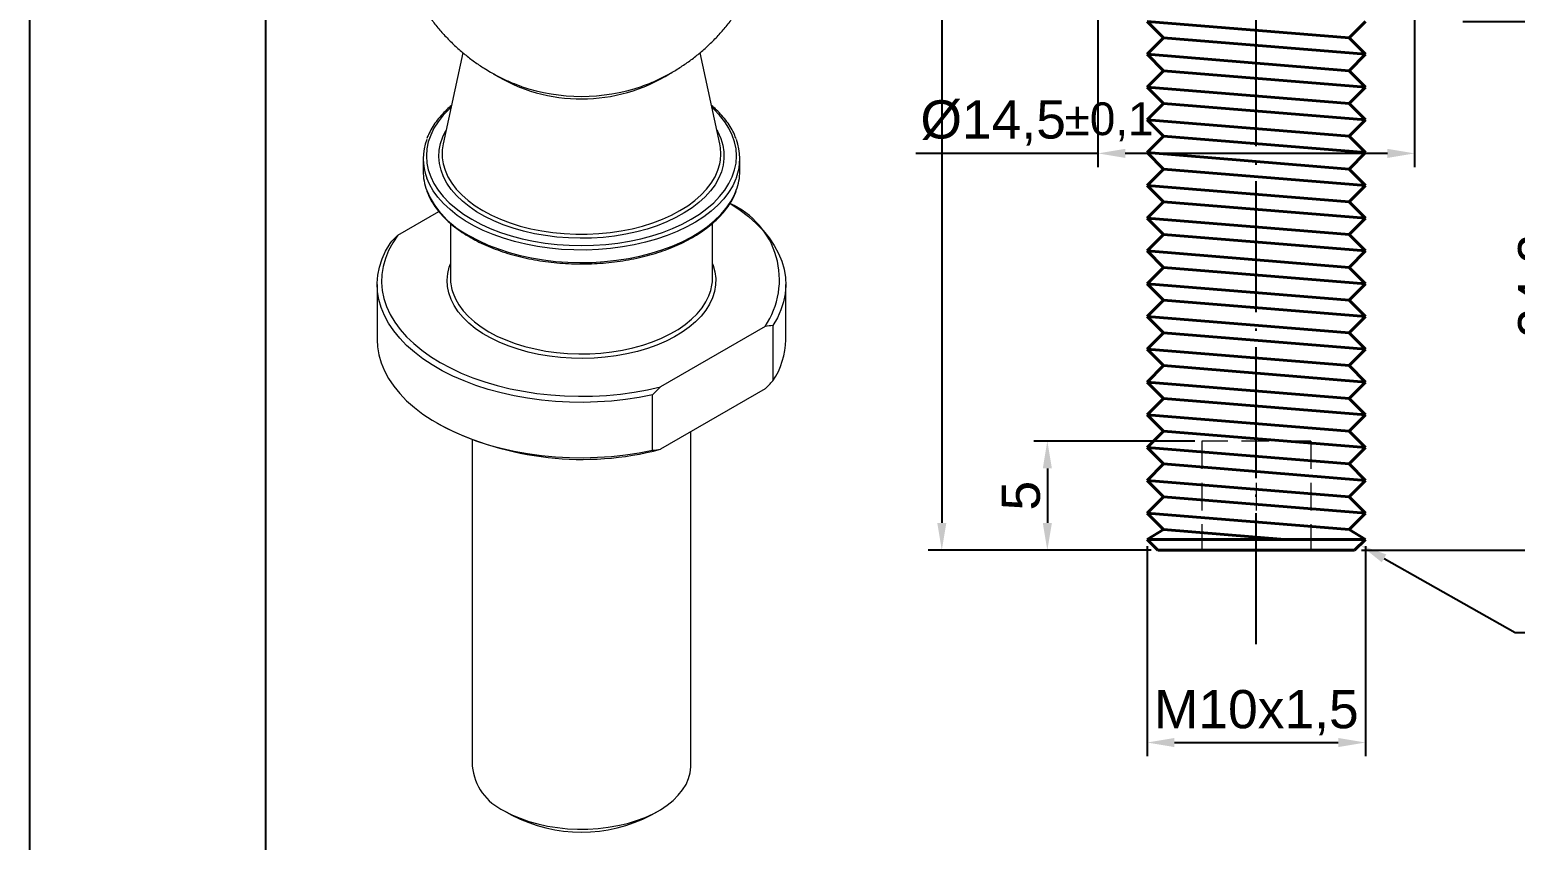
# Model space of a CAD drawing. Header units: millimetres. Extents: x 4549 to 4658, y 1259 to 1410.
# Drawn here: x 4549.2 to 4617.2, y 1292 to 1329.1 of the extents above; entities that cross this region are included whole.
import ezdxf
from ezdxf import colors
from ezdxf.entities.mleader import LeaderData, LeaderLine
from ezdxf.math import Vec2, Vec3

# ---------------------------------------------------------------- set-up
doc = ezdxf.new("R2010")
doc.units = ezdxf.units.MM
doc.linetypes.add('ACAD_ISO04W100', pattern=[30, 24, -3, 0, -3])
doc.linetypes.add('HIDDEN', pattern=[1.905, 1.27, -0.635])
for name, color, linetype, lineweight in [('AM_0', 7, 'Continuous', 40), ('AM_4', 1, 'ACAD_ISO04W100', 25), ('AM_5', 3, 'Continuous', 25)]:
    doc.layers.add(name, color=color, linetype=linetype, lineweight=lineweight)
doc.styles.get("Standard").update_dxf_attribs({"font": 'arial.ttf'})
doc.dimstyles.new('ISO-25', dxfattribs={"dimscale": 0.5, "dimtxt": 3.5, "dimasz": 2.5, "dimexe": 1.25, "dimexo": 0.625, "dimtad": 1, "dimtxsty": 'Standard', "dimcen": 2.5, "dimadec": 0, "dimazin": 0, "dimtfac": 1, "dimtmove": 0, "dimatfit": 3, "dimfxl": 1, "dimarcsym": 0})

# ---------------------------------------------------------------- blocks, each defined once
blk = doc.blocks.new('*D12')
at = {"layer": 'AM_5', "color": 0, "lineweight": -2, "ltscale": 0.25, "transparency": 16777216}
for p, q in [((4600.319, 1305.502), (4600.319, 1295.891)), ((4610.319, 1305.502), (4610.319, 1295.891)), ((4601.569, 1296.516), (4609.069, 1296.516))]:
    blk.add_line(p, q, dxfattribs=at)
at = {"layer": 'AM_5', "color": 0, "ltscale": 0.25, "transparency": 16777216}
for points in [[(4601.569, 1296.724), (4601.569, 1296.307), (4600.319, 1296.516)], [(4609.069, 1296.724), (4609.069, 1296.307), (4610.319, 1296.516)]]:
    blk.add_solid(points, dxfattribs=at)
at = {"layer": 'Defpoints', "color": 0, "ltscale": 0.25, "transparency": 16777216}
for p in [(4600.319, 1305.814), (4610.319, 1305.814), (4610.319, 1296.516)]:
    blk.add_point(p, dxfattribs=at)
at = {"layer": 'AM_5', "color": 0, "ltscale": 0.25, "transparency": 16777216, "insert": (4605.319, 1297.88), "char_height": 1.75, "attachment_point": 5}
blk.add_mtext('M10x1,5', dxfattribs=at)
blk = doc.blocks.new('*D13')
at = {"layer": 'AM_5', "color": 0, "lineweight": -2, "ltscale": 0.25, "transparency": 16777216}
for p, q in [((4602.507, 1310.314), (4595.129, 1310.314)), ((4595.754, 1309.064), (4595.754, 1306.564)), ((4600.507, 1305.314), (4595.129, 1305.314))]:
    blk.add_line(p, q, dxfattribs=at)
at = {"layer": 'AM_5', "color": 0, "ltscale": 0.25, "transparency": 16777216}
for points in [[(4595.546, 1309.064), (4595.962, 1309.064), (4595.754, 1310.314)], [(4595.546, 1306.564), (4595.962, 1306.564), (4595.754, 1305.314)]]:
    blk.add_solid(points, dxfattribs=at)
at = {"layer": 'Defpoints', "color": 0, "ltscale": 0.25, "transparency": 16777216}
for p in [(4602.819, 1310.314), (4595.754, 1305.314), (4600.819, 1305.314)]:
    blk.add_point(p, dxfattribs=at)
at = {"layer": 'AM_5', "color": 0, "ltscale": 0.25, "transparency": 16777216, "insert": (4594.552, 1307.814), "char_height": 1.75, "attachment_point": 5, "rotation": 90}
blk.add_mtext('5', dxfattribs=at)
blk = doc.blocks.new('*D14')
at = {"layer": 'AM_5', "color": 0, "lineweight": -2, "ltscale": 0.25, "transparency": 16777216}
for p, q in [((4614.782, 1329.514), (4620.33, 1329.514)), ((4619.705, 1328.264), (4619.705, 1306.564)), ((4610.132, 1305.314), (4620.33, 1305.314))]:
    blk.add_line(p, q, dxfattribs=at)
at = {"layer": 'AM_5', "color": 0, "ltscale": 0.25, "transparency": 16777216}
for points in [[(4619.496, 1328.264), (4619.913, 1328.264), (4619.705, 1329.514)], [(4619.496, 1306.564), (4619.913, 1306.564), (4619.705, 1305.314)]]:
    blk.add_solid(points, dxfattribs=at)
at = {"layer": 'Defpoints', "color": 0, "ltscale": 0.25, "transparency": 16777216}
for p in [(4614.469, 1329.514), (4609.819, 1305.314), (4619.705, 1305.314)]:
    blk.add_point(p, dxfattribs=at)
at = {"layer": 'AM_5', "color": 0, "ltscale": 0.25, "transparency": 16777216, "insert": (4618.34, 1317.414), "char_height": 1.75, "attachment_point": 5, "rotation": 90}
blk.add_mtext('24,2', dxfattribs=at)
blk = doc.blocks.new('*D21')
at = {"layer": 'AM_5', "color": 0, "lineweight": -2, "ltscale": 0.25, "transparency": 16777216}
for p, q in [((4600.804, 1362.714), (4590.297, 1362.714)), ((4590.922, 1361.464), (4590.922, 1306.564)), ((4600.507, 1305.314), (4590.297, 1305.314))]:
    blk.add_line(p, q, dxfattribs=at)
at = {"layer": 'AM_5', "color": 0, "ltscale": 0.25, "transparency": 16777216}
for points in [[(4590.714, 1361.464), (4591.13, 1361.464), (4590.922, 1362.714)], [(4590.714, 1306.564), (4591.13, 1306.564), (4590.922, 1305.314)]]:
    blk.add_solid(points, dxfattribs=at)
at = {"layer": 'Defpoints', "color": 0, "ltscale": 0.25, "transparency": 16777216}
for p in [(4601.117, 1362.714), (4590.922, 1305.314), (4600.819, 1305.314)]:
    blk.add_point(p, dxfattribs=at)
at = {"layer": 'AM_5', "color": 0, "ltscale": 0.25, "transparency": 16777216, "insert": (4589.561, 1334.014), "char_height": 1.75, "attachment_point": 5, "rotation": 90}
blk.add_mtext('57,4', dxfattribs=at)
blk = doc.blocks.new('*D25')
at = {"layer": 'AM_5', "color": 0, "lineweight": -2, "ltscale": 0.25, "transparency": 16777216}
for p, q in [((4598.069, 1338.852), (4598.069, 1322.854)), ((4612.569, 1338.852), (4612.569, 1322.854)), ((4598.069, 1323.479), (4589.731, 1323.479)), ((4611.319, 1323.479), (4599.319, 1323.479))]:
    blk.add_line(p, q, dxfattribs=at)
at = {"layer": 'AM_5', "color": 0, "ltscale": 0.25, "transparency": 16777216}
for points in [[(4599.319, 1323.688), (4599.319, 1323.271), (4598.069, 1323.479)], [(4611.319, 1323.688), (4611.319, 1323.271), (4612.569, 1323.479)]]:
    blk.add_solid(points, dxfattribs=at)
at = {"layer": 'Defpoints', "color": 0, "ltscale": 0.25, "transparency": 16777216}
for p in [(4598.069, 1339.164), (4612.569, 1339.164), (4612.569, 1323.479)]:
    blk.add_point(p, dxfattribs=at)
at = {"layer": 'AM_5', "color": 0, "ltscale": 0.25, "transparency": 16777216, "insert": (4593.275, 1324.872), "char_height": 1.75, "attachment_point": 5}
blk.add_mtext('%%c14,5', dxfattribs=at)

msp = doc.modelspace()

# ---------------------------------------------------------------- linework, layer by layer
at = {"color": 135, "lineweight": 25}
msp.add_line((4549.167, 1258.665), (4549.167, 1410.405), dxfattribs=at)
msp.add_line((4559.967, 1407.705), (4559.967, 1261.365))
at = {"color": 7, "linetype": 'Continuous', "lineweight": 15}
for p, q in [((4568.998, 1328.088), (4568.098, 1323.918)), ((4580.756, 1323.918), (4579.856, 1328.086)), ((4567.177, 1323.238), (4567.177, 1322.667)), ((4581.677, 1322.667), (4581.677, 1323.238)), ((4566.021, 1319.732), (4567.9, 1320.817)), ((4568.427, 1320.28), (4568.427, 1317.767)), ((4580.427, 1317.767), (4580.427, 1320.28)), ((4565.077, 1317.482), (4565.077, 1314.95)), ((4583.777, 1314.95), (4583.777, 1317.482)), ((4582.832, 1315.558), (4578.042, 1312.793)), ((4583.192, 1315.602), (4583.192, 1313.071)), ((4582.832, 1312.7), (4578.042, 1309.935)), ((4577.683, 1309.891), (4577.683, 1312.422)), ((4567.814, 1311.134), (4567.956, 1311.053)), ((4579.427, 1295.435), (4579.427, 1310.734)), ((4569.427, 1310.363), (4569.427, 1295.435)), ((4570.891, 1293.394), (4571.244, 1293.19)), ((4577.609, 1293.19), (4577.963, 1293.394))]:
    msp.add_line(p, q, dxfattribs=at)
at = {"color": 7, "linetype": 'HIDDEN', "lineweight": 0}
for p, q in [((4602.819, 1310.314), (4602.819, 1305.314)), ((4605.319, 1310.314), (4605.319, 1305.314)), ((4607.819, 1310.314), (4607.819, 1305.314))]:
    msp.add_line(p, q, dxfattribs=at)
at = {"color": 8, "linetype": 'Continuous', "lineweight": 15, "flags": 128}
for points in [[(4568.456, 1325.579), (4568.373, 1325.502), (4568.101, 1325.222), (4567.867, 1324.929), (4567.674, 1324.627), (4567.523, 1324.318), (4567.414, 1324.002), (4567.349, 1323.682), (4567.327, 1323.361), (4567.349, 1323.039), (4567.414, 1322.72), (4567.523, 1322.404), (4567.674, 1322.094), (4567.867, 1321.792), (4568.101, 1321.5), (4568.373, 1321.219), (4568.683, 1320.952), (4569.028, 1320.699), (4569.406, 1320.463), (4569.816, 1320.244), (4570.254, 1320.045), (4570.717, 1319.866), (4571.204, 1319.709), (4571.71, 1319.574), (4572.233, 1319.463), (4572.769, 1319.375), (4573.316, 1319.313), (4573.87, 1319.275), (4574.427, 1319.262), (4574.984, 1319.275), (4575.538, 1319.313), (4576.084, 1319.375), (4576.621, 1319.463), (4577.144, 1319.574), (4577.65, 1319.709), (4578.137, 1319.866), (4578.6, 1320.045), (4579.038, 1320.244), (4579.447, 1320.463), (4579.826, 1320.699), (4580.171, 1320.952), (4580.481, 1321.219), (4580.753, 1321.5), (4580.986, 1321.792), (4581.179, 1322.094), (4581.331, 1322.404), (4581.439, 1322.72), (4581.505, 1323.039), (4581.527, 1323.361), (4581.505, 1323.682), (4581.439, 1324.002), (4581.331, 1324.318), (4581.179, 1324.627), (4580.986, 1324.929), (4580.753, 1325.222), (4580.481, 1325.502), (4580.397, 1325.579)], [(4580.62, 1324.549), (4580.669, 1324.459), (4580.804, 1324.162), (4580.896, 1323.859), (4580.944, 1323.553), (4580.95, 1323.246), (4580.912, 1322.939), (4580.831, 1322.635), (4580.707, 1322.336), (4580.541, 1322.044), (4580.335, 1321.761), (4580.09, 1321.488), (4579.806, 1321.228), (4579.487, 1320.982), (4579.135, 1320.752), (4578.751, 1320.539), (4578.338, 1320.345), (4577.899, 1320.171), (4577.437, 1320.018), (4576.955, 1319.888), (4576.456, 1319.78), (4575.944, 1319.697), (4575.421, 1319.637), (4574.892, 1319.603), (4574.36, 1319.594), (4573.829, 1319.609), (4573.301, 1319.65), (4572.781, 1319.715), (4572.271, 1319.805), (4571.777, 1319.918), (4571.299, 1320.054), (4570.843, 1320.212), (4570.41, 1320.392), (4570.004, 1320.59), (4569.628, 1320.808), (4569.283, 1321.042), (4568.973, 1321.292), (4568.699, 1321.555), (4568.463, 1321.831), (4568.267, 1322.117), (4568.112, 1322.41), (4567.999, 1322.711), (4567.928, 1323.015), (4567.901, 1323.322), (4567.917, 1323.63), (4567.977, 1323.935), (4568.08, 1324.237), (4568.224, 1324.532), (4568.234, 1324.549)], [(4568.067, 1323.186), (4568.098, 1323.007), (4568.184, 1322.707), (4568.314, 1322.412), (4568.485, 1322.124), (4568.697, 1321.845), (4568.948, 1321.577), (4569.236, 1321.323), (4569.56, 1321.082), (4569.917, 1320.859), (4570.305, 1320.652), (4570.721, 1320.466), (4571.162, 1320.299), (4571.626, 1320.154), (4572.108, 1320.032), (4572.607, 1319.933), (4573.118, 1319.858), (4573.638, 1319.808), (4574.163, 1319.783), (4574.69, 1319.783), (4575.216, 1319.808), (4575.736, 1319.858), (4576.247, 1319.933), (4576.745, 1320.032), (4577.228, 1320.154), (4577.692, 1320.299), (4578.133, 1320.466), (4578.549, 1320.652), (4578.937, 1320.859), (4579.294, 1321.082), (4579.618, 1321.323), (4579.906, 1321.577), (4580.157, 1321.845), (4580.369, 1322.124), (4580.54, 1322.412), (4580.669, 1322.707), (4580.756, 1323.007), (4580.785, 1323.167)], [(4581.523, 1322.381), (4581.497, 1322.313), (4581.352, 1321.999), (4581.165, 1321.693), (4580.937, 1321.396), (4580.67, 1321.111), (4580.366, 1320.838), (4580.026, 1320.579), (4579.652, 1320.337), (4579.247, 1320.112), (4578.812, 1319.906), (4578.352, 1319.719), (4577.868, 1319.554), (4577.363, 1319.412), (4576.84, 1319.292), (4576.303, 1319.196), (4575.755, 1319.124), (4575.199, 1319.077), (4574.638, 1319.055), (4574.076, 1319.058), (4573.515, 1319.086), (4572.961, 1319.139), (4572.415, 1319.217), (4571.881, 1319.319), (4571.363, 1319.445), (4570.863, 1319.594), (4570.384, 1319.764), (4569.93, 1319.955), (4569.503, 1320.166), (4569.105, 1320.396), (4568.74, 1320.642), (4568.409, 1320.905), (4568.113, 1321.181), (4567.856, 1321.47), (4567.638, 1321.769), (4567.462, 1322.077), (4567.341, 1322.352)], [(4569.3, 1319.707), (4569.713, 1319.487), (4570.154, 1319.286), (4570.621, 1319.105), (4571.11, 1318.945), (4571.62, 1318.808), (4572.146, 1318.694), (4572.687, 1318.604), (4573.237, 1318.538), (4573.795, 1318.497), (4574.357, 1318.482), (4574.919, 1318.491), (4575.478, 1318.526), (4576.03, 1318.585), (4576.573, 1318.669), (4577.104, 1318.777), (4577.618, 1318.909), (4578.113, 1319.063), (4578.585, 1319.238), (4579.033, 1319.435), (4579.453, 1319.65), (4579.843, 1319.884), (4580.2, 1320.135), (4580.523, 1320.401), (4580.808, 1320.68), (4581.056, 1320.972), (4581.263, 1321.273), (4581.43, 1321.584), (4581.516, 1321.789)], [(4580.427, 1318.424), (4580.456, 1318.347), (4580.536, 1318.053), (4580.574, 1317.757), (4580.568, 1317.459), (4580.52, 1317.163), (4580.429, 1316.871), (4580.295, 1316.583), (4580.121, 1316.304), (4579.907, 1316.033), (4579.654, 1315.774), (4579.364, 1315.528), (4579.04, 1315.297), (4578.684, 1315.083), (4578.297, 1314.886), (4577.884, 1314.709), (4577.446, 1314.552), (4576.987, 1314.417), (4576.51, 1314.305), (4576.019, 1314.216), (4575.516, 1314.151), (4575.006, 1314.11), (4574.491, 1314.095), (4573.976, 1314.104), (4573.465, 1314.138), (4572.96, 1314.197), (4572.465, 1314.28), (4571.984, 1314.387), (4571.521, 1314.516), (4571.077, 1314.667), (4570.658, 1314.84), (4570.264, 1315.032), (4569.9, 1315.242), (4569.567, 1315.469), (4569.269, 1315.711), (4569.007, 1315.967), (4568.783, 1316.235), (4568.598, 1316.513), (4568.454, 1316.798), (4568.353, 1317.09), (4568.293, 1317.385), (4568.277, 1317.682), (4568.304, 1317.979), (4568.374, 1318.274), (4568.427, 1318.424)], [(4568.547, 1317.078), (4568.654, 1316.824), (4568.813, 1316.545), (4569.013, 1316.274), (4569.252, 1316.014), (4569.528, 1315.767), (4569.84, 1315.535), (4570.184, 1315.318), (4570.559, 1315.119), (4570.962, 1314.94), (4571.39, 1314.78), (4571.84, 1314.642), (4572.308, 1314.527), (4572.792, 1314.435), (4573.288, 1314.367), (4573.791, 1314.323), (4574.3, 1314.305), (4574.809, 1314.311), (4575.315, 1314.342), (4575.815, 1314.398), (4576.305, 1314.478), (4576.782, 1314.582), (4577.241, 1314.708), (4577.68, 1314.857), (4578.096, 1315.027), (4578.486, 1315.217), (4578.846, 1315.424), (4579.174, 1315.649), (4579.468, 1315.889), (4579.726, 1316.143), (4579.945, 1316.408), (4580.125, 1316.683), (4580.264, 1316.966), (4580.324, 1317.13)]]:
    msp.add_lwpolyline(points, dxfattribs=at)
at = {"color": 7, "linetype": 'Continuous', "lineweight": 15, "flags": 128}
for points in [[(4581.23, 1321.184), (4581.263, 1321.164), (4581.687, 1320.883), (4582.077, 1320.585), (4582.43, 1320.272), (4582.745, 1319.946), (4583.02, 1319.609), (4583.254, 1319.261), (4583.446, 1318.904), (4583.595, 1318.541), (4583.7, 1318.173), (4583.76, 1317.801), (4583.776, 1317.428), (4583.748, 1317.055), (4583.674, 1316.685), (4583.557, 1316.318), (4583.396, 1315.956), (4583.192, 1315.602)], [(4566.021, 1319.732), (4565.789, 1319.387), (4565.599, 1319.034), (4565.452, 1318.673), (4565.349, 1318.308), (4565.291, 1317.939), (4565.278, 1317.569), (4565.31, 1317.199), (4565.386, 1316.832), (4565.507, 1316.468), (4565.671, 1316.111), (4565.879, 1315.76), (4566.129, 1315.419), (4566.419, 1315.089), (4566.749, 1314.772), (4567.116, 1314.468), (4567.52, 1314.181), (4567.957, 1313.91), (4568.426, 1313.658), (4568.924, 1313.425), (4569.45, 1313.213), (4570, 1313.022), (4570.572, 1312.855), (4571.162, 1312.71), (4571.769, 1312.591), (4572.389, 1312.496), (4573.018, 1312.426), (4573.655, 1312.382), (4574.295, 1312.363), (4574.937, 1312.371), (4575.575, 1312.405), (4576.208, 1312.464), (4576.832, 1312.549), (4577.445, 1312.658), (4578.042, 1312.793)], [(4577.683, 1312.422), (4577.07, 1312.304), (4576.443, 1312.211), (4575.808, 1312.143), (4575.165, 1312.101), (4574.52, 1312.084), (4573.873, 1312.094), (4573.23, 1312.129), (4572.592, 1312.189), (4571.963, 1312.275), (4571.345, 1312.386), (4570.743, 1312.521), (4570.158, 1312.68), (4569.593, 1312.861), (4569.051, 1313.065), (4568.536, 1313.29), (4568.048, 1313.535), (4567.591, 1313.799), (4567.166, 1314.081), (4566.777, 1314.379), (4566.423, 1314.691), (4566.109, 1315.017), (4565.833, 1315.355), (4565.599, 1315.703), (4565.407, 1316.059), (4565.259, 1316.422), (4565.154, 1316.791), (4565.093, 1317.162), (4565.077, 1317.535), (4565.106, 1317.908), (4565.179, 1318.279), (4565.297, 1318.646), (4565.458, 1319.007), (4565.662, 1319.361)], [(4565.077, 1314.95), (4565.093, 1314.631), (4565.154, 1314.259), (4565.259, 1313.891), (4565.407, 1313.528), (4565.599, 1313.171), (4565.833, 1312.824), (4566.109, 1312.486), (4566.423, 1312.16), (4566.777, 1311.847), (4567.166, 1311.549), (4567.591, 1311.268), (4568.048, 1311.004), (4568.536, 1310.759), (4569.051, 1310.534), (4569.593, 1310.33), (4570.158, 1310.148), (4570.743, 1309.99), (4571.345, 1309.854), (4571.963, 1309.744), (4572.592, 1309.658), (4573.23, 1309.597), (4573.873, 1309.562), (4574.52, 1309.553), (4575.165, 1309.57), (4575.808, 1309.612), (4576.443, 1309.68), (4577.07, 1309.773), (4577.683, 1309.891)], [(4570.891, 1293.394), (4571.238, 1293.212), (4571.613, 1293.049), (4572.012, 1292.908), (4572.433, 1292.788), (4572.871, 1292.692), (4573.322, 1292.62), (4573.784, 1292.573), (4574.251, 1292.55), (4574.72, 1292.554), (4575.186, 1292.582), (4575.645, 1292.636), (4576.094, 1292.714), (4576.528, 1292.816), (4576.944, 1292.941), (4577.337, 1293.088), (4577.705, 1293.256), (4578.044, 1293.442), (4578.352, 1293.647), (4578.624, 1293.867), (4578.86, 1294.101), (4579.057, 1294.346), (4579.214, 1294.601), (4579.328, 1294.864), (4579.399, 1295.131), (4579.427, 1295.401), (4579.427, 1295.435)]]:
    msp.add_lwpolyline(points, dxfattribs=at)
at = {"color": 8, "linetype": 'Continuous', "lineweight": 15}
for centre, radius, start, end in [((4574.425, 1333.627), 7.654, 238.15819, 302.14393), ((4571.209, 1323.473), 4.222, 203.6267, 243.12116)]:
    msp.add_arc(centre, radius, start, end, dxfattribs=at)
at = {"color": 7, "linetype": 'Continuous', "lineweight": 15}
for centre, radius, start, end in [((4574.427, 1334.623), 8.533, 251.17001, 288.79472), ((4569.668, 1323.238), 2.49, 159.22433, 200.84926), ((4570.195, 1323.462), 2.147, 167.74931, 187.39178), ((4578.658, 1323.462), 2.147, 352.08724, 12.25022), ((4579.189, 1323.238), 2.487, 339.82029, 20.63802), ((4569.684, 1322.673), 2.507, 180.153, 200.85279), ((4579.162, 1322.675), 2.515, 339.38134, 359.81069), ((4579.68, 1317.698), 3.81, 325.83469, 66.04822), ((4570.503, 1317.774), 2.077, 180.17753, 199.59264), ((4578.361, 1317.773), 2.066, 341.88043, 359.85551), ((4580.334, 1314.991), 3.443, 326.093, 359.31725), ((4574.456, 1323.64), 14.166, 242.68688, 284.66427), ((4571.921, 1295.679), 2.506, 185.58184, 245.7383), ((4574.427, 1299.295), 6.884, 242.47012, 297.53525)]:
    msp.add_arc(centre, radius, start, end, dxfattribs=at)
for points, knots in [([(4577.168, 1326.546), (4577.291, 1326.59), (4577.584, 1326.695), (4578.034, 1326.899), (4578.519, 1327.152), (4578.989, 1327.437), (4579.443, 1327.752), (4579.879, 1328.097), (4580.294, 1328.469), (4580.687, 1328.867), (4581.057, 1329.291), (4581.4, 1329.737), (4581.729, 1330.222), (4582.036, 1330.746), (4582.316, 1331.308), (4582.557, 1331.885), (4582.757, 1332.473), (4582.918, 1333.07), (4583.038, 1333.673), (4583.117, 1334.279), (4583.157, 1334.886), (4583.158, 1335.49), (4583.12, 1336.09), (4583.045, 1336.683), (4582.932, 1337.266), (4582.784, 1337.837), (4582.601, 1338.395), (4582.385, 1338.937), (4582.137, 1339.46), (4581.859, 1339.965), (4581.552, 1340.447), (4581.219, 1340.907), (4580.86, 1341.342), (4580.478, 1341.752), (4580.075, 1342.135), (4579.652, 1342.489), (4579.211, 1342.815), (4578.755, 1343.111), (4578.285, 1343.376), (4577.803, 1343.61), (4577.309, 1343.813), (4576.807, 1343.984), (4576.296, 1344.123), (4575.777, 1344.228), (4575.251, 1344.3), (4574.717, 1344.337), (4574.174, 1344.338), (4573.622, 1344.302), (4573.059, 1344.226), (4572.509, 1344.111), (4571.978, 1343.963), (4571.47, 1343.785), (4570.971, 1343.574), (4570.483, 1343.331), (4570.008, 1343.055), (4569.549, 1342.749), (4569.107, 1342.414), (4568.685, 1342.05), (4568.285, 1341.659), (4567.908, 1341.243), (4567.557, 1340.804), (4567.219, 1340.325), (4566.902, 1339.806), (4566.611, 1339.249), (4566.359, 1338.676), (4566.148, 1338.091), (4565.976, 1337.496), (4565.845, 1336.894), (4565.754, 1336.289), (4565.703, 1335.682), (4565.692, 1335.077), (4565.719, 1334.476), (4565.785, 1333.881), (4565.887, 1333.295), (4566.026, 1332.72), (4566.199, 1332.158), (4566.406, 1331.612), (4566.645, 1331.083), (4566.915, 1330.573), (4567.214, 1330.085), (4567.541, 1329.618), (4567.893, 1329.176), (4568.268, 1328.759), (4568.666, 1328.369), (4569.084, 1328.007), (4569.52, 1327.673), (4569.914, 1327.407), (4570.166, 1327.257), (4570.262, 1327.201)], [0, 0, 0, 0, 0.008003, 0.019123, 0.030317, 0.041575, 0.052892, 0.064261, 0.075676, 0.087133, 0.098626, 0.11015, 0.121701, 0.134571, 0.147415, 0.160191, 0.172897, 0.185534, 0.1981, 0.210595, 0.22302, 0.235374, 0.247658, 0.25987, 0.272011, 0.28408, 0.296077, 0.308, 0.319849, 0.331622, 0.343318, 0.354937, 0.366475, 0.377933, 0.389308, 0.400601, 0.41181, 0.422938, 0.433988, 0.444966, 0.455878, 0.466739, 0.477563, 0.488374, 0.499204, 0.510105, 0.521151, 0.532434, 0.544018, 0.555959, 0.566864, 0.577872, 0.588967, 0.600139, 0.611378, 0.622678, 0.634031, 0.645433, 0.656877, 0.668359, 0.679874, 0.691418, 0.704303, 0.717165, 0.72996, 0.742686, 0.755342, 0.767927, 0.780442, 0.792886, 0.80526, 0.817563, 0.829795, 0.841956, 0.854045, 0.866061, 0.878004, 0.889874, 0.901668, 0.913386, 0.925026, 0.936586, 0.948066, 0.959464, 0.970779, 0.982012, 0.993162, 1, 1, 1, 1]), ([(4570.262, 1327.201), (4570.424, 1327.111), (4570.743, 1326.935), (4571.217, 1326.718), (4571.531, 1326.601), (4571.678, 1326.547)], [0, 0, 0, 0, 0.3571175, 0.6988225, 1, 1, 1, 1]), ([(4568.476, 1325.668), (4568.404, 1325.607), (4568.231, 1325.461), (4567.995, 1325.214), (4567.764, 1324.931), (4567.572, 1324.638), (4567.433, 1324.379), (4567.373, 1324.216), (4567.351, 1324.155)], [0, 0, 0, 0, 0.134231, 0.323592, 0.5127, 0.701397, 0.889512, 1, 1, 1, 1]), ([(4581.506, 1324.148), (4581.482, 1324.212), (4581.422, 1324.378), (4581.281, 1324.639), (4581.09, 1324.929), (4580.861, 1325.21), (4580.625, 1325.458), (4580.452, 1325.606), (4580.378, 1325.668)], [0, 0, 0, 0, 0.11653, 0.302101, 0.488406, 0.675403, 0.862968, 1, 1, 1, 1]), ([(4567.352, 1321.748), (4567.374, 1321.687), (4567.434, 1321.524), (4567.573, 1321.266), (4567.764, 1320.976), (4567.992, 1320.694), (4568.255, 1320.423), (4568.551, 1320.165), (4568.873, 1319.924), (4569.139, 1319.751), (4569.295, 1319.66), (4569.331, 1319.639)], [0, 0, 0, 0, 0.075592, 0.202028, 0.328965, 0.456373, 0.584167, 0.712245, 0.840503, 0.962239, 1, 1, 1, 1]), ([(4569.331, 1319.639), (4569.399, 1319.601), (4569.593, 1319.491), (4569.935, 1319.322), (4570.364, 1319.139), (4570.815, 1318.975), (4571.285, 1318.831), (4571.771, 1318.708), (4572.271, 1318.605), (4572.783, 1318.524), (4573.303, 1318.465), (4573.83, 1318.429), (4574.359, 1318.414), (4574.889, 1318.423), (4575.416, 1318.454), (4575.939, 1318.507), (4576.453, 1318.582), (4576.956, 1318.679), (4577.446, 1318.798), (4577.92, 1318.937), (4578.376, 1319.095), (4578.811, 1319.274), (4579.223, 1319.47), (4579.609, 1319.684), (4579.967, 1319.914), (4580.297, 1320.16), (4580.594, 1320.419), (4580.859, 1320.691), (4581.089, 1320.974), (4581.282, 1321.267), (4581.422, 1321.528), (4581.483, 1321.694), (4581.505, 1321.756)], [0, 0, 0, 0, 0.018115, 0.052477, 0.086833, 0.121178, 0.155511, 0.189833, 0.224145, 0.258447, 0.292742, 0.327033, 0.36132, 0.395607, 0.429895, 0.464187, 0.498483, 0.532788, 0.567102, 0.601428, 0.635768, 0.670123, 0.704494, 0.73888, 0.77328, 0.807687, 0.842088, 0.876466, 0.910799, 0.945056, 0.979209, 1, 1, 1, 1])]:
    msp.add_open_spline(points, degree=3, knots=knots, dxfattribs=at)
for points in [[(4565.662, 1319.361), (4565.781, 1319.487), (4565.901, 1319.611), (4566.021, 1319.732)], [(4583.192, 1315.602), (4583.073, 1315.591), (4582.953, 1315.576), (4582.832, 1315.558)], [(4578.042, 1312.793), (4577.922, 1312.671), (4577.802, 1312.547), (4577.683, 1312.422)], [(4582.832, 1312.7), (4582.953, 1312.821), (4583.073, 1312.945), (4583.192, 1313.071)], [(4577.683, 1309.891), (4577.802, 1309.902), (4577.921, 1309.917), (4578.042, 1309.935)]]:
    msp.add_open_spline(points, degree=3, dxfattribs=at)
at = {"layer": 'AM_0', "ltscale": 0.25}
for p, q in [((4600.319, 1329.514), (4601.069, 1328.764)), ((4600.319, 1329.514), (4609.569, 1328.764)), ((4610.319, 1329.514), (4609.569, 1328.764)), ((4601.069, 1328.764), (4600.319, 1328.014)), ((4601.069, 1328.764), (4610.319, 1328.014)), ((4609.569, 1328.764), (4610.319, 1328.014)), ((4600.319, 1328.014), (4601.069, 1327.264)), ((4600.319, 1328.014), (4609.569, 1327.264)), ((4610.319, 1328.014), (4609.569, 1327.264)), ((4601.069, 1327.264), (4600.319, 1326.514)), ((4601.069, 1327.264), (4610.319, 1326.514)), ((4609.569, 1327.264), (4610.319, 1326.514)), ((4600.319, 1326.514), (4601.069, 1325.764)), ((4600.319, 1326.514), (4609.569, 1325.764)), ((4610.319, 1326.514), (4609.569, 1325.764)), ((4601.069, 1325.764), (4600.319, 1325.014)), ((4601.069, 1325.764), (4610.319, 1325.014)), ((4609.569, 1325.764), (4610.319, 1325.014)), ((4600.319, 1325.014), (4601.069, 1324.264)), ((4600.319, 1325.014), (4609.569, 1324.264)), ((4610.319, 1325.014), (4609.569, 1324.264)), ((4601.069, 1324.264), (4600.319, 1323.514)), ((4601.069, 1324.264), (4610.319, 1323.514)), ((4609.569, 1324.264), (4610.319, 1323.514)), ((4600.319, 1323.514), (4601.069, 1322.764)), ((4600.319, 1323.514), (4609.569, 1322.764)), ((4610.319, 1323.514), (4609.569, 1322.764)), ((4601.069, 1322.764), (4600.319, 1322.014)), ((4601.069, 1322.764), (4610.319, 1322.014)), ((4609.569, 1322.764), (4610.319, 1322.014)), ((4600.319, 1322.014), (4601.069, 1321.264)), ((4600.319, 1322.014), (4609.569, 1321.264)), ((4610.319, 1322.014), (4609.569, 1321.264)), ((4601.069, 1321.264), (4600.319, 1320.514)), ((4601.069, 1321.264), (4610.319, 1320.514)), ((4609.569, 1321.264), (4610.319, 1320.514)), ((4600.319, 1320.514), (4601.069, 1319.764)), ((4600.319, 1320.514), (4609.569, 1319.764)), ((4610.319, 1320.514), (4609.569, 1319.764)), ((4601.069, 1319.764), (4600.319, 1319.014)), ((4601.069, 1319.764), (4610.319, 1319.014)), ((4609.569, 1319.764), (4610.319, 1319.014)), ((4600.319, 1319.014), (4601.069, 1318.264)), ((4600.319, 1319.014), (4609.569, 1318.264)), ((4610.319, 1319.014), (4609.569, 1318.264)), ((4601.069, 1318.264), (4600.319, 1317.514)), ((4601.069, 1318.264), (4610.319, 1317.514)), ((4609.569, 1318.264), (4610.319, 1317.514)), ((4600.319, 1317.514), (4601.069, 1316.764)), ((4600.319, 1317.514), (4609.569, 1316.764)), ((4610.319, 1317.514), (4609.569, 1316.764)), ((4601.069, 1316.764), (4600.319, 1316.014)), ((4601.069, 1316.764), (4610.319, 1316.014)), ((4609.569, 1316.764), (4610.319, 1316.014)), ((4600.319, 1316.014), (4601.069, 1315.264)), ((4600.319, 1316.014), (4609.569, 1315.264)), ((4610.319, 1316.014), (4609.569, 1315.264)), ((4601.069, 1315.264), (4600.319, 1314.514)), ((4601.069, 1315.264), (4610.319, 1314.514)), ((4609.569, 1315.264), (4610.319, 1314.514)), ((4600.319, 1314.514), (4601.069, 1313.764)), ((4600.319, 1314.514), (4609.569, 1313.764)), ((4610.319, 1314.514), (4609.569, 1313.764)), ((4601.069, 1313.764), (4600.319, 1313.014)), ((4601.069, 1313.764), (4610.319, 1313.014)), ((4609.569, 1313.764), (4610.319, 1313.014)), ((4600.319, 1313.014), (4601.069, 1312.264)), ((4600.319, 1313.014), (4609.569, 1312.264)), ((4610.319, 1313.014), (4609.569, 1312.264)), ((4601.069, 1312.264), (4600.319, 1311.514)), ((4601.069, 1312.264), (4610.319, 1311.514)), ((4609.569, 1312.264), (4610.319, 1311.514)), ((4600.319, 1311.514), (4601.069, 1310.764)), ((4600.319, 1311.514), (4609.569, 1310.764)), ((4610.319, 1311.514), (4609.569, 1310.764)), ((4601.069, 1310.764), (4600.319, 1310.014)), ((4601.069, 1310.764), (4610.319, 1310.014)), ((4609.569, 1310.764), (4610.319, 1310.014)), ((4600.319, 1310.014), (4601.069, 1309.264)), ((4600.319, 1310.014), (4609.569, 1309.264)), ((4610.319, 1310.014), (4609.569, 1309.264)), ((4601.069, 1309.264), (4600.319, 1308.514)), ((4601.069, 1309.264), (4610.319, 1308.514)), ((4609.569, 1309.264), (4610.319, 1308.514)), ((4600.319, 1308.514), (4601.069, 1307.764)), ((4600.319, 1308.514), (4609.569, 1307.764)), ((4610.319, 1308.514), (4609.569, 1307.764)), ((4601.069, 1307.764), (4600.319, 1307.014)), ((4601.069, 1307.764), (4610.319, 1307.014)), ((4609.569, 1307.764), (4610.319, 1307.014)), ((4600.319, 1307.014), (4601.069, 1306.264)), ((4600.319, 1307.014), (4609.569, 1306.264)), ((4610.319, 1307.014), (4609.569, 1306.264)), ((4601.069, 1306.264), (4600.319, 1305.814)), ((4601.069, 1306.264), (4606.619, 1305.814)), ((4609.569, 1306.264), (4610.319, 1305.814))]:
    msp.add_line(p, q, dxfattribs=at)
at = {"layer": 'AM_0', "color": 7, "linetype": 'HIDDEN', "lineweight": 0}
msp.add_line((4607.819, 1310.314), (4602.819, 1310.314), dxfattribs=at)
at = {"layer": 'AM_0'}
for p, q in [((4600.319, 1305.814), (4600.819, 1305.314)), ((4600.319, 1305.814), (4610.319, 1305.814)), ((4600.819, 1305.314), (4600.319, 1305.814)), ((4609.819, 1305.314), (4610.319, 1305.814)), ((4609.819, 1305.314), (4600.819, 1305.314))]:
    msp.add_line(p, q, dxfattribs=at)
at = {"layer": 'AM_4', "ltscale": 0.25}
msp.add_line((4605.319, 1301.01), (4605.319, 1400.029), dxfattribs=at)

# ---------------------------------------------------------------- texts
at = {"layer": 'AM_5', "ltscale": 0.25, "insert": (4596.549, 1325.813), "char_height": 1.5, "attachment_point": 1}
msp.add_mtext_dynamic_manual_height_columns('%%P0,1', width=8.08004, gutter_width=12.5, heights=[0], dxfattribs=at)

# ---------------------------------------------------------------- dimensions: what is measured, and where the dimension line sits
at = {"layer": 'AM_5', "ltscale": 0.25}
for base, p1, p2, picture, middle in [((4590.922, 1305.314), (4601.117, 1362.714), (4600.819, 1305.314), '*D21', (4589.561, 1334.014)), ((4619.705, 1305.314), (4614.469, 1329.514), (4609.819, 1305.314), '*D14', (4618.34, 1317.414)), ((4595.754, 1305.314), (4602.819, 1310.314), (4600.819, 1305.314), '*D13', (4594.552, 1307.814))]:
    dim = msp.add_linear_dim(base=base, p1=p1, p2=p2, angle=90, dimstyle='ISO-25', dxfattribs=at)
    dim.commit()
    dim.dimension.update_dxf_attribs({"geometry": picture, "text_midpoint": middle})
dim = msp.add_linear_dim(base=(4612.569, 1323.479), p1=(4598.069, 1339.164), p2=(4612.569, 1339.164), text='%%c14,5', dimstyle='ISO-25', dxfattribs=at)
dim.commit()
dim.dimension.update_dxf_attribs({"geometry": '*D25', "text_midpoint": (4593.275, 1323.479), "dimtype": 160})
dim = msp.add_linear_dim(base=(4610.319, 1296.516), p1=(4600.319, 1305.814), p2=(4610.319, 1305.814), text='M10x1,5', dimstyle='ISO-25', dxfattribs=at)
dim.commit()
dim.dimension.update_dxf_attribs({"geometry": '*D12', "text_midpoint": (4605.319, 1297.88)})

# ---------------------------------------------------------------- leaders
ml = msp.add_multileader_mtext('Standard', dxfattribs=at)
ml.set_content('Ch1x45%%D', color=256)
ml.set_leader_properties()
ml.build(insert=Vec2(0, 0))
ml.multileader.update_dxf_attribs({"arrow_head_size": 1.26, "scale": 0.7})
ctx = ml.context
ctx.base_point, ctx.scale, ctx.char_height, ctx.arrow_head_size, ctx.landing_gap_size, ctx.plane_origin = Vec3(4618.581, 1301.553), 0.7, 1.75, 1.26, 1.4, Vec3(4610.069, 1305.564)
notes = []
notes.append((ctx, [(0, (1, 1, 0), (4617.169, 1301.553), (1, 0), 1.412, [(0, [(4610.069, 1305.564)], 0, [])])]))
ctx.mtext.insert, ctx.mtext.flow_direction = Vec3(4619.981, 1302.443), 5
for ctx, leaders in notes:
    for number, flags, end, landing, length, lines in leaders:
        leader = LeaderData()
        leader.index, (leader.has_last_leader_line, leader.has_dogleg_vector, leader.attachment_direction) = number, flags
        leader.last_leader_point, leader.dogleg_vector, leader.dogleg_length = Vec3(end), Vec3(landing), length
        for number, points, colour, breaks in lines:
            line = LeaderLine()
            line.index, line.vertices, line.color, line.breaks = number, Vec3.list(points), colors.encode_raw_color(colour), breaks
            leader.lines.append(line)
        ctx.leaders.append(leader)

doc.saveas('drawing.dxf')
